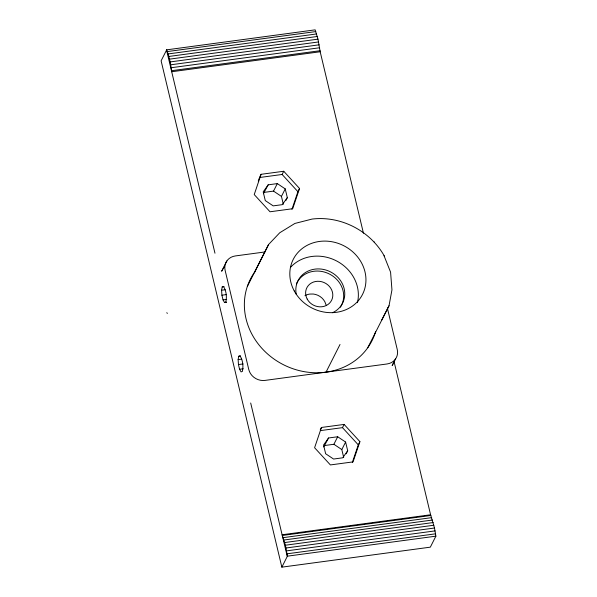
<?xml version="1.0" encoding="UTF-8"?>
<svg xmlns="http://www.w3.org/2000/svg" width="597" height="597" viewBox="0 0 597 597"><rect width="100%" height="100%" fill="white"/><g stroke="black" fill="none" stroke-linecap="round" stroke-linejoin="round"><path stroke-width="0.9" d="M221.599 290.232L222.203 286.888L223.509 286.448C226.367 291 226.979 296.881 225.83 302.075L224.524 302.522L223.032 299.895L221.912 295.202L221.599 290.232L225.256 289.739M238.136 359.595L238.748 356.252L240.046 355.812C242.912 360.364 243.524 366.245 242.367 371.446L241.069 371.886L239.569 369.259L238.449 364.566L238.136 359.595L241.763 359.11M367.752 347.73L389.028 305.761L391.953 289.881L390.58 272.15L384.005 255.665M258.27 181.055L259.165 178.406M261.09 174.309L254.232 194.57L270.023 211.778L292.679 208.726L299.537 188.465L283.747 171.257L261.09 174.309L259.464 177.525L282.12 174.481L297.918 191.689L291.948 209.301M321.455 427.467L314.597 447.728L330.395 464.936L353.051 461.891L359.909 441.631L344.111 424.422L321.455 427.467L320.238 429.885M352.32 462.466L358.282 444.847L359.909 441.631M363.454 233.233L320.179 51.76L317.977 39.156L315.149 29.85L166.667 49.842L161.115 60.827L281.851 567.15L430.333 547.158L435.885 536.173L434.504 528.017L430.594 514.778L393.998 361.312M226.882 260.904L221.644 271.247L224.688 266.098M263.389 193.749L268.18 184.831L277.314 183.6L285.239 188.891L287.321 197.614L285.806 200.622M264.389 192.338L273.523 191.115L277.314 183.6M282.12 174.481L283.747 171.257M283.321 204.256L281.448 196.406L285.239 188.891M247.345 286.433L268.613 244.464L279.747 232.755L294.903 223.442L312.104 219.062C341.081 215.577 370.483 230.972 384.565 256.456M254.628 272.15L268.613 244.464M297.918 191.689L299.537 188.465M264.941 251.956L235.375 255.934A13.865 12.492 26.8 0 0 225.129 270.381L248.777 369.528A13.858 12.492 26.8 0 0 265.053 380.401L326.022 372.155L340.014 344.469M323.761 446.907L328.551 437.989L337.686 436.758L345.611 442.056L347.693 450.772L346.17 453.78M324.753 445.504L333.887 444.272L337.686 436.758M320.738 430.571L342.484 427.639L344.111 424.422M281.851 567.15L287.403 556.165L285.403 545.218L282.112 534.763L430.594 514.778M343.685 457.414L341.812 449.571L345.611 442.056M395.505 359.013L392.177 365.595L393.229 363.543M381.744 320.044L389.028 305.761M167.414 313.343L166.742 312.753M268.18 184.831L263.195 191.861L265.277 200.585L273.202 205.875L282.336 204.652L287.321 197.614M328.551 437.989L323.567 445.026L325.641 453.742L333.574 459.041L342.7 457.809L347.693 450.772M226.33 302.157L224.524 302.522L226.353 302.276M223.032 299.895L226.688 299.395M166.667 49.842L167.309 51.573L315.791 31.581M167.309 51.573L168.085 53.939L316.567 33.954M168.085 53.939L168.817 56.476L317.298 36.484M168.817 56.476L169.496 59.148L317.977 39.156M169.496 59.148L170.115 61.931L318.597 41.947M170.115 61.931L170.675 64.804L319.156 44.82M170.675 64.804L171.167 67.737L319.649 47.753M320.179 51.76L171.705 71.744L171.585 70.7L320.059 50.715M222.203 286.888L224.039 286.642M221.912 295.202L226.494 294.582M238.748 356.252L240.591 356.006M238.449 364.566L243.069 363.946M239.569 369.259L243.255 368.759M326.022 372.155L387.013 363.976A13.858 12.492 26.8 0 0 397.259 349.536L387.371 308.074M282.403 535.457L430.885 515.472M283.217 537.643L431.698 517.651M283.993 540.009L432.474 520.024M284.724 542.546L433.206 522.554M285.403 545.218L433.885 525.226M286.023 548.001L434.504 528.017M286.582 550.874L435.064 530.89M287.075 553.807L435.556 533.822M287.403 556.165L435.885 536.173M273.523 191.115L281.448 196.406M333.887 444.272L341.812 449.571M342.484 427.639L358.282 444.847M374.2 241.927L374.55 242.427M326.074 304.94L324.843 301.724A13.865 12.492 26.8 0 0 313.328 294.03L309.798 294.067A13.865 12.492 26.8 0 0 304.955 295.709M166.541 50.096L214.972 253.218M250.688 402.997L287.276 556.419M171.167 67.737L171.585 70.7M296.246 294.276A24.955 22.485 26.8 0 1 313.097 269.434A24.955 22.485 26.8 0 1 342.738 284.523A24.955 22.485 26.8 0 1 332.514 312.738M296.433 283.881A24.955 22.485 26.8 0 1 329.842 274.239A24.955 22.485 26.8 0 1 340.402 307.201M290.366 267.516A38.82 34.977 26.8 0 1 336.641 260.986A38.82 34.977 26.8 0 1 357.439 302.664M375.58 331.76A68.14 61.401 26.8 0 1 283.291 364.64A68.14 61.401 26.8 0 1 255.673 270.717M294.217 290.881A38.82 34.977 26.8 0 0 360.11 298.41A38.82 34.977 26.8 0 0 329.335 241.36A38.82 34.977 26.8 0 0 294.217 290.881M307.186 299.06A13.865 12.492 26.8 0 0 330.723 301.746A13.865 12.492 26.8 0 0 319.731 281.366A13.865 12.492 26.8 0 0 307.186 299.06"/></g></svg>
